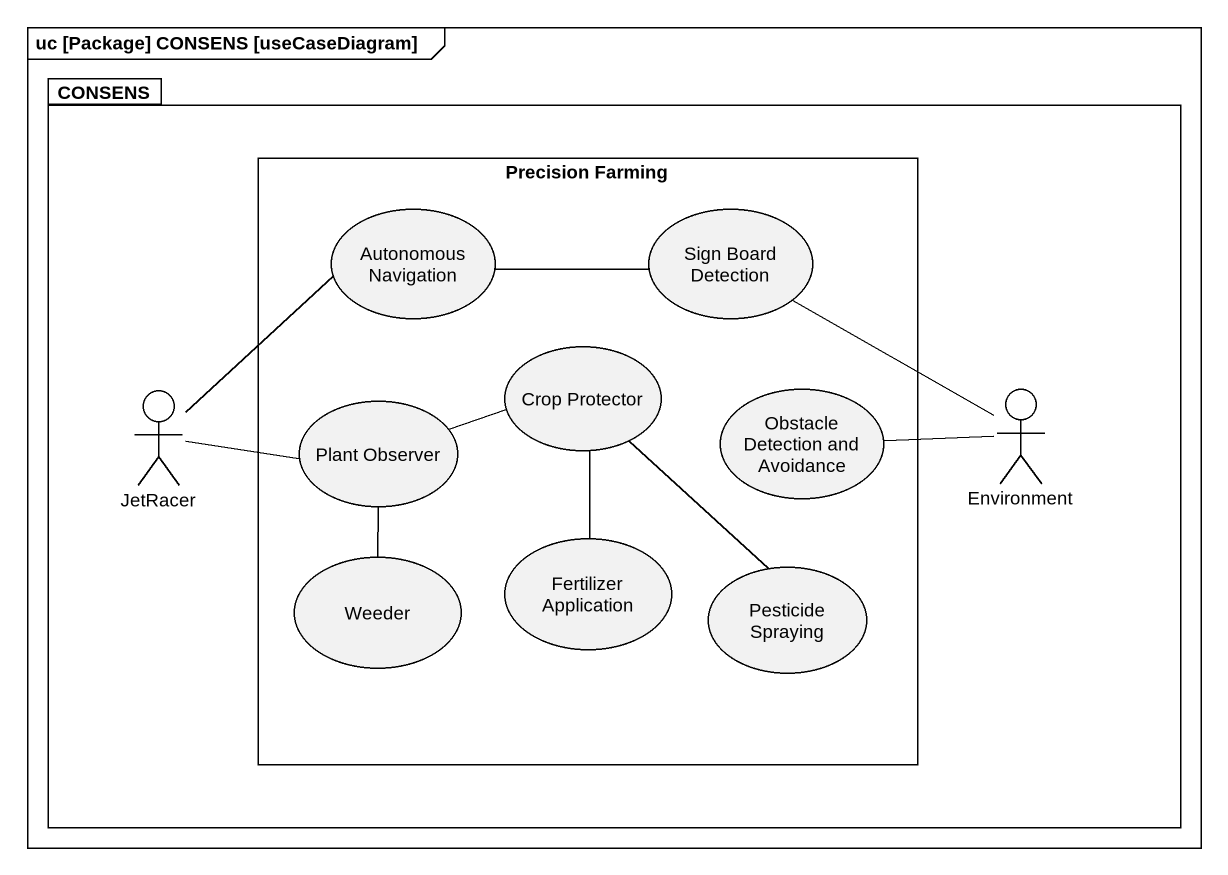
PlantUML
@startuml
mainframe uc [Package] CONSENS [useCaseDiagram]
package CONSENS {
  rectangle "Precision Farming" as Precision_Farming {
    usecase "Autonomous Navigation" as Autonomous_Navigation
    usecase "Sign Board Detection" as Sign_Board_Detection
    usecase "Plant Observer" as Plant_Observer
    usecase "Crop Protector" as Crop_Protector
    usecase "Obstacle Detection and Avoidance" as Obstacle_Detection_and
    usecase Weeder
    usecase "Fertilizer Application" as Fertilizer_Application
    usecase "Pesticide Spraying" as Pesticide_Spraying
  }
  actor JetRacer
  actor Environment
}
Autonomous_Navigation -right- Sign_Board_Detection
JetRacer -up- Autonomous_Navigation
JetRacer -right- Plant_Observer
Plant_Observer -right- Crop_Protector
Crop_Protector -- Fertilizer_Application
Crop_Protector -- Pesticide_Spraying
Environment -up- Sign_Board_Detection
Environment -left- Obstacle_Detection_and
Weeder -up- Plant_Observer
@enduml
